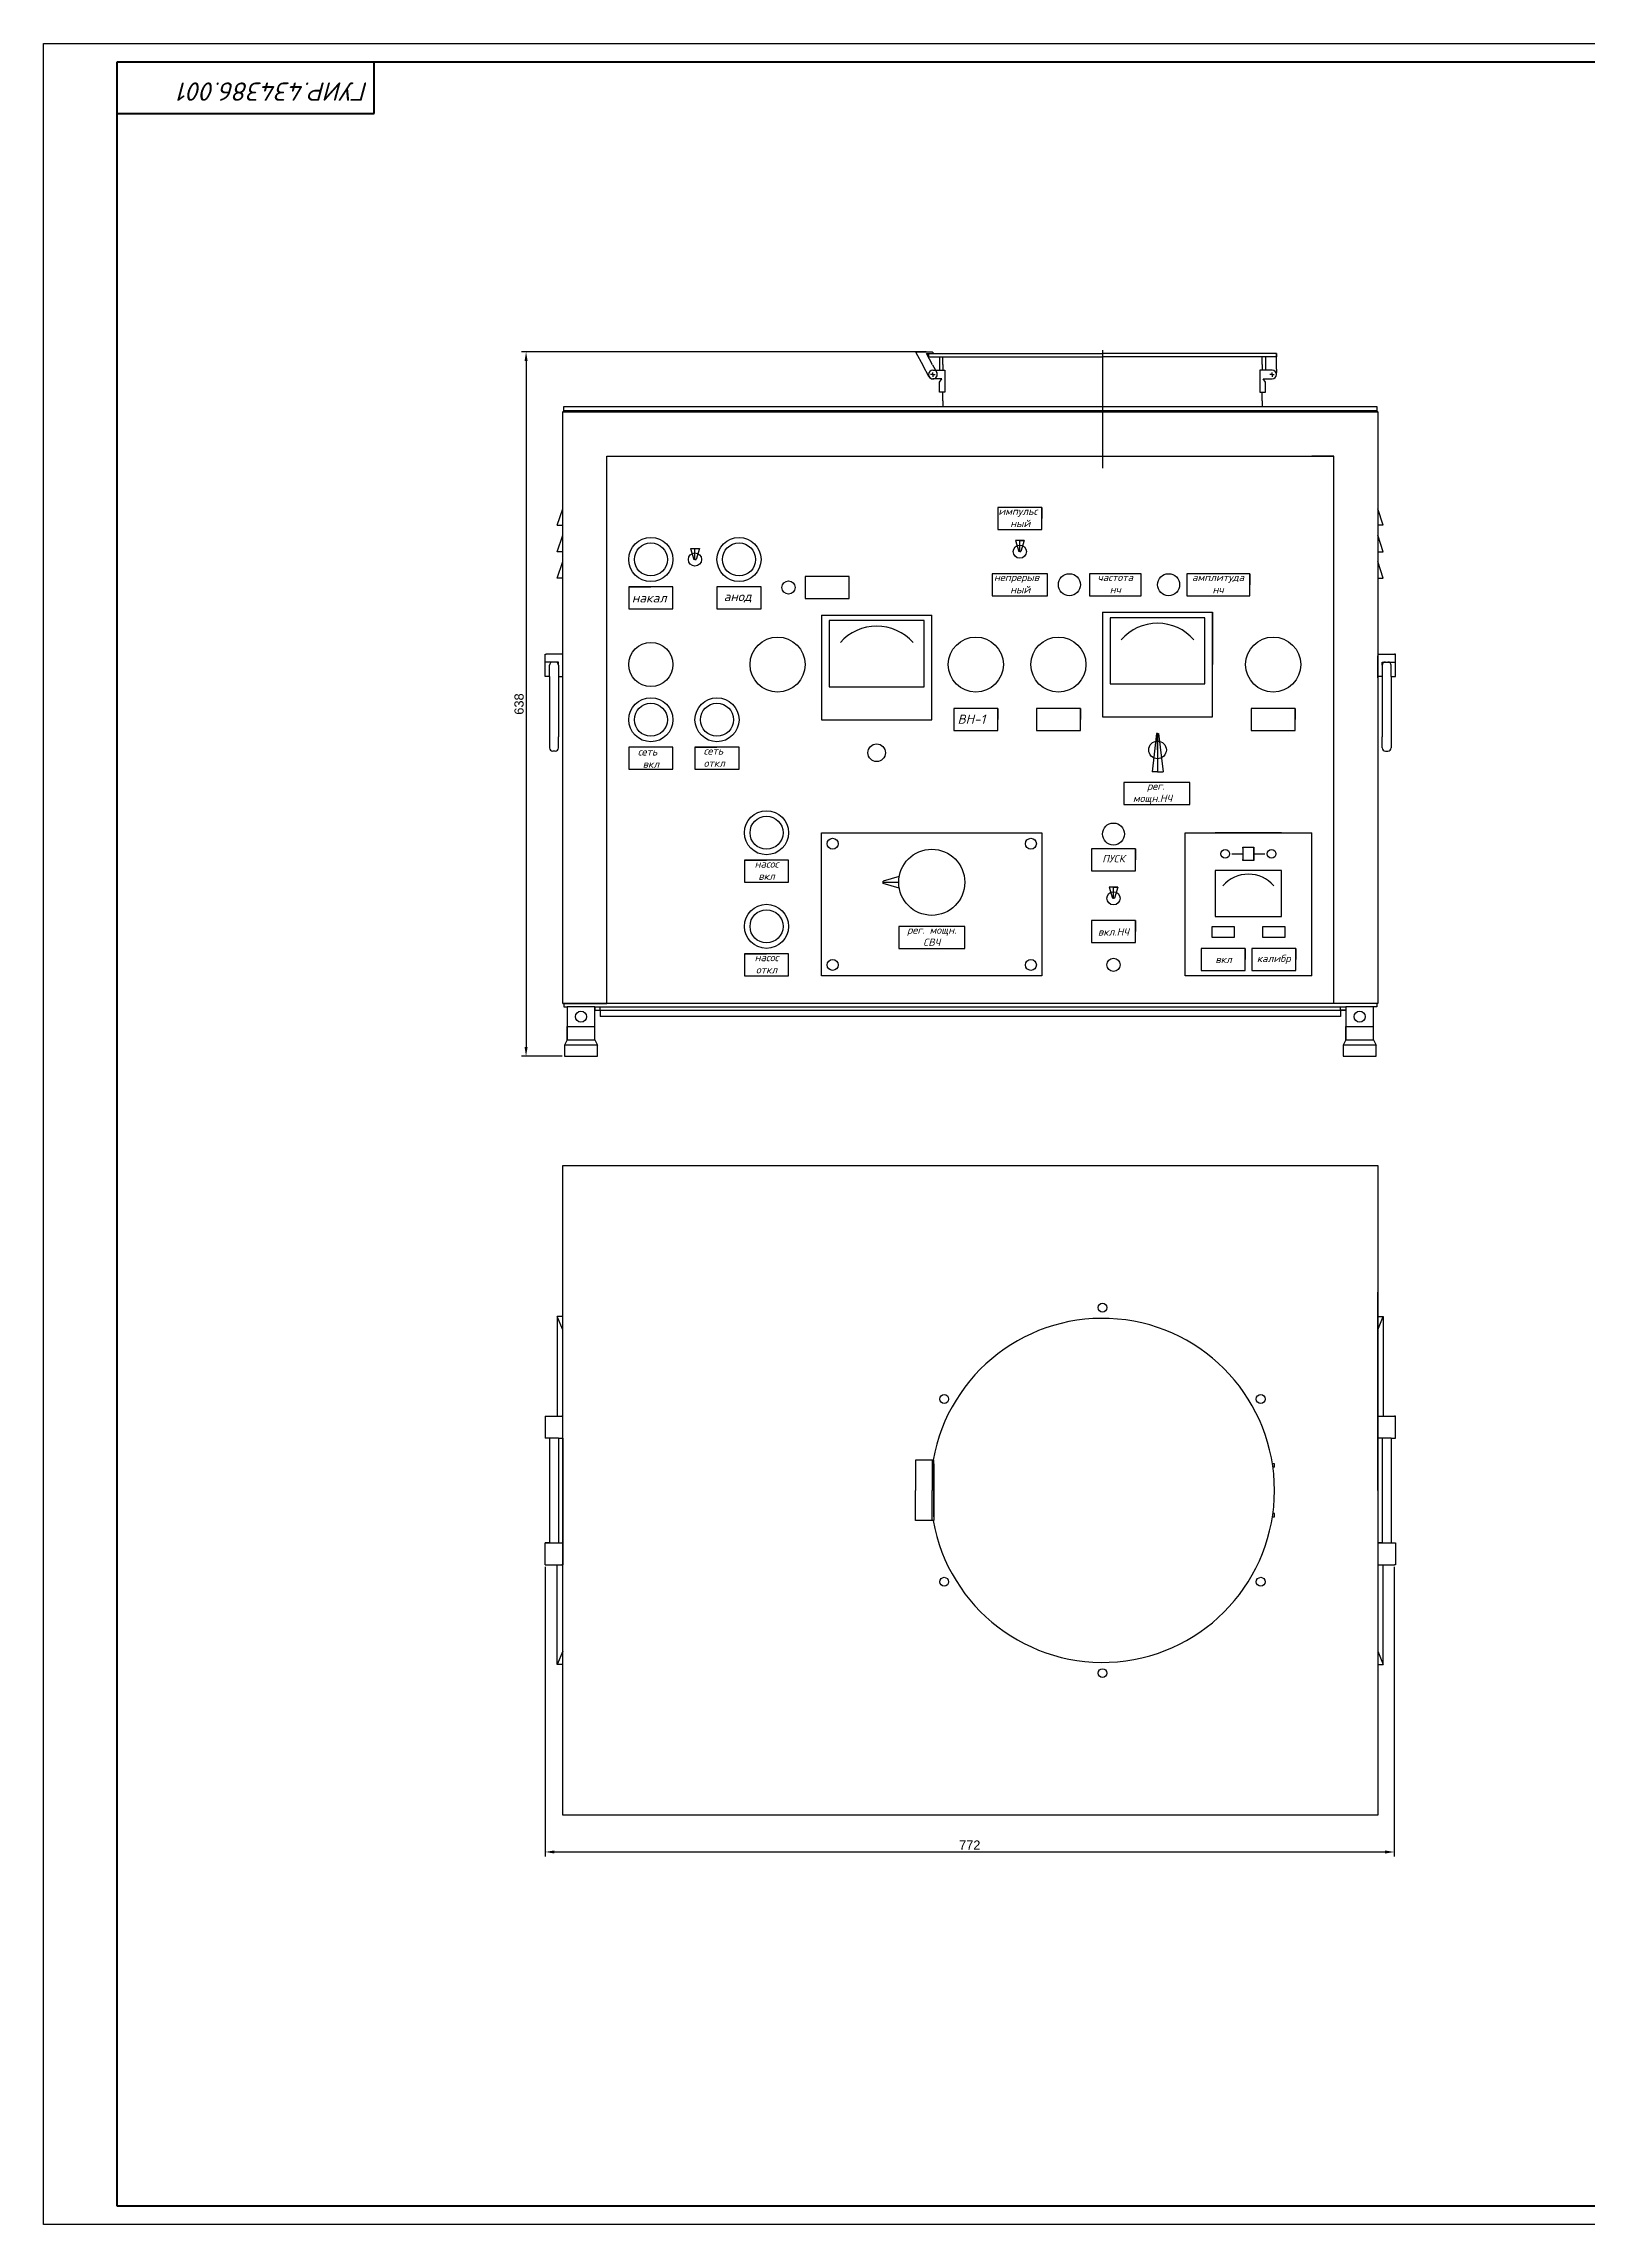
# Model space of a CAD drawing. Header units: millimetres. Extents: x -277308 to -276467, y 163232 to 163826.
# Drawn here: x -277308 to -276888, y 163232 to 163826 of the extents above; entities that cross this region are included whole.
import ezdxf

# ---------------------------------------------------------------- set-up
doc = ezdxf.new("R2010")
doc.units = ezdxf.units.MM
for name, color, linetype in [('Razmer', 3, 'Continuous'), ('РАМКА', 7, 'Continuous'), ('Текст', 3, 'Continuous')]:
    doc.layers.add(name, color=color, linetype=linetype)
doc.styles.add('ADRF1', font='romans', dxfattribs={"oblique": 15})
doc.styles.get("Standard").update_dxf_attribs({"font": 'arial.ttf'})
doc.dimstyles.new('ISO-25', dxfattribs={"dimtxt": 2.5, "dimasz": 2.5, "dimexe": 1.25, "dimexo": 0.625, "dimtad": 1, "dimtxsty": 'Standard', "dimcen": 2.5, "dimadec": 0, "dimazin": 0, "dimtfac": 1, "dimtmove": 0, "dimatfit": 3, "dimfxl": 1, "dimarcsym": 0})

# ---------------------------------------------------------------- blocks, each defined once
blk = doc.blocks.new('*U14')
blk.add_circle((0, 0), 1.2)
blk = doc.blocks.new('*U15')
at = {"color": 0, "linetype": 'ByBlock', "lineweight": -2, "transparency": 16777216}
blk.add_blockref('*U14', (-85440.67, 48919.58), dxfattribs=at)
for p, rotation in [((-85483.77, 48894.69), 59.99999999999999), ((-85397.56, 48894.69), 299.9999999999999), ((-85483.77, 48844.92), 120), ((-85397.56, 48844.92), 240), ((-85440.67, 48820.04), 180)]:
    blk.add_blockref('*U14', p, dxfattribs=dict(at, rotation=rotation))
blk = doc.blocks.new('*D16')
at = {"color": 0, "lineweight": -2, "transparency": 16777216}
for p, q in [((-277067.82, 163741.96), (-277178.05, 163741.96)), ((-277176.8, 163739.46), (-277176.8, 163552.56)), ((-277166.97, 163550.06), (-277178.05, 163550.06))]:
    blk.add_line(p, q, dxfattribs=at)
at = {"color": 0, "transparency": 16777216}
for points in [[(-277177.21, 163739.46), (-277176.38, 163739.46), (-277176.8, 163741.96)], [(-277177.21, 163552.56), (-277176.38, 163552.56), (-277176.8, 163550.06)]]:
    blk.add_solid(points, dxfattribs=at)
at = {"layer": 'Defpoints', "color": 0, "transparency": 16777216}
for p in [(-277067.2, 163741.96), (-277176.8, 163550.06), (-277166.35, 163550.06)]:
    blk.add_point(p, dxfattribs=at)
at = {"color": 0, "transparency": 16777216, "insert": (-277178.7, 163646.01), "char_height": 2.5, "attachment_point": 5, "rotation": 90}
blk.add_mtext('638', dxfattribs=at)
blk = doc.blocks.new('*D17')
at = {"color": 0, "lineweight": -2, "transparency": 16777216}
for p, q in [((-277171.6, 163410.96), (-277171.6, 163332.08)), ((-276940.3, 163410.96), (-276940.3, 163332.08)), ((-277169.1, 163333.33), (-276942.8, 163333.33))]:
    blk.add_line(p, q, dxfattribs=at)
at = {"color": 0, "transparency": 16777216}
for points in [[(-277169.1, 163333.75), (-277169.1, 163332.91), (-277171.6, 163333.33)], [(-276942.8, 163333.75), (-276942.8, 163332.91), (-276940.3, 163333.33)]]:
    blk.add_solid(points, dxfattribs=at)
at = {"layer": 'Defpoints', "color": 0, "transparency": 16777216}
for p in [(-277171.6, 163411.58), (-276940.3, 163411.58), (-276940.3, 163333.33)]:
    blk.add_point(p, dxfattribs=at)
at = {"color": 0, "transparency": 16777216, "insert": (-277055.95, 163335.21), "char_height": 2.5, "attachment_point": 5}
blk.add_mtext('772', dxfattribs=at)

msp = doc.modelspace()

# ---------------------------------------------------------------- linework, layer by layer
for p, q in [((-277019.797, 163742.442), (-277019.797, 163710.29)), ((-277070.694, 163741.956), (-277068.617, 163738.095)), ((-277070.694, 163741.956), (-277066.208, 163741.956)), ((-277067.054, 163735.188), (-277068.617, 163738.095)), ((-277066.077, 163738.439), (-277067.7, 163741.456)), ((-277067.7, 163741.456), (-277065.7, 163741.456)), ((-277067.197, 163740.522), (-277067.197, 163741.456)), ((-277067.197, 163741.456), (-277019.797, 163741.456)), ((-277067.197, 163741.456), (-277067.197, 163741.156)), ((-277067.197, 163741.456), (-277067.197, 163740.556)), ((-277067.197, 163740.556), (-277019.797, 163740.556)), ((-277065.7, 163741.456), (-277066.208, 163741.956)), ((-277066.208, 163741.956), (-277066.208, 163741.956)), ((-277066.077, 163738.439), (-277064.941, 163736.325)), ((-277065.997, 163736.956), (-277062.697, 163736.956)), ((-277065.997, 163735.756), (-277065.997, 163736.356)), ((-277064.197, 163740.556), (-277064.197, 163738.456)), ((-277064.197, 163738.456), (-277064.197, 163736.956)), ((-277064.197, 163736.956), (-277063.297, 163736.956)), ((-277063.297, 163738.456), (-277063.297, 163740.556)), ((-277063.297, 163738.456), (-277063.297, 163736.956)), ((-277062.697, 163736.956), (-277062.697, 163730.956)), ((-276972.397, 163741.456), (-277019.797, 163741.456)), ((-276972.397, 163740.556), (-277019.797, 163740.556)), ((-276973.597, 163736.956), (-276976.897, 163736.956)), ((-276976.897, 163736.956), (-276976.897, 163730.956)), ((-276976.297, 163738.456), (-276976.297, 163740.556)), ((-276976.297, 163738.456), (-276976.297, 163736.956)), ((-276975.397, 163736.956), (-276976.297, 163736.956)), ((-276975.397, 163740.556), (-276975.397, 163738.456)), ((-276975.397, 163738.456), (-276975.397, 163736.956)), ((-276973.597, 163735.756), (-276973.597, 163736.356)), ((-276972.397, 163737.256), (-276972.397, 163741.456)), ((-276972.397, 163741.456), (-276972.397, 163741.156)), ((-276972.397, 163741.456), (-276972.397, 163740.556)), ((-276972.397, 163737.256), (-276972.397, 163736.356)), ((-276972.397, 163735.756), (-276972.397, 163736.356)), ((-277065.997, 163735.756), (-277066.597, 163735.756)), ((-277065.997, 163735.756), (-277065.997, 163735.156)), ((-277065.997, 163735.756), (-277065.397, 163735.756)), ((-277063.597, 163734.556), (-277065.997, 163734.556)), ((-277064.197, 163733.656), (-277063.597, 163734.556)), ((-277064.197, 163730.956), (-277064.197, 163733.656)), ((-277063.297, 163730.956), (-277064.197, 163730.956)), ((-277063.297, 163728.556), (-277063.297, 163730.956)), ((-277062.697, 163730.956), (-277063.297, 163730.956)), ((-276976.897, 163730.956), (-276976.297, 163730.956)), ((-276976.297, 163728.556), (-276976.297, 163730.956)), ((-276976.297, 163730.956), (-276975.397, 163730.956)), ((-276975.997, 163734.556), (-276973.597, 163734.556)), ((-276975.397, 163733.656), (-276975.997, 163734.556)), ((-276975.397, 163730.956), (-276975.397, 163733.656)), ((-276973.597, 163735.756), (-276974.197, 163735.756)), ((-276973.597, 163735.756), (-276973.597, 163735.156)), ((-276973.597, 163735.756), (-276972.997, 163735.756)), ((-277166.797, 163725.556), (-277166.497, 163725.856)), ((-277166.797, 163725.556), (-276944.797, 163725.556)), ((-277166.797, 163564.456), (-277166.797, 163725.556)), ((-277166.797, 163725.556), (-277166.497, 163725.556)), ((-277166.797, 163725.556), (-277055.797, 163725.556)), ((-277166.497, 163725.856), (-277166.497, 163727.056)), ((-277166.497, 163727.056), (-276945.097, 163727.056)), ((-276945.097, 163725.856), (-277166.497, 163725.856)), ((-277063.297, 163728.556), (-277063.297, 163727.056)), ((-277019.797, 163727.056), (-276976.297, 163727.056)), ((-276976.297, 163728.556), (-276976.297, 163727.056)), ((-276945.097, 163727.056), (-276945.097, 163725.856)), ((-276944.797, 163725.556), (-276945.097, 163725.856)), ((-276944.797, 163725.556), (-276945.097, 163725.556)), ((-276944.797, 163725.556), (-276944.797, 163564.456)), ((-276944.797, 163725.556), (-276944.797, 163645.006)), ((-277154.797, 163564.456), (-277154.797, 163713.556)), ((-277154.797, 163713.556), (-276956.797, 163713.556)), ((-277154.797, 163713.556), (-277148.797, 163713.556)), ((-276956.797, 163713.556), (-276962.797, 163713.556)), ((-276956.797, 163564.456), (-276956.797, 163713.556)), ((-277168.297, 163694.69), (-277166.797, 163699.19)), ((-277168.297, 163694.69), (-277166.797, 163694.69)), ((-277048.297, 163699.517), (-277048.297, 163693.517)), ((-277036.297, 163699.517), (-277048.297, 163699.517)), ((-277036.297, 163693.517), (-277036.297, 163699.517)), ((-277036.297, 163699.517), (-277036.297, 163696.517)), ((-276943.297, 163694.69), (-276944.797, 163699.19)), ((-276943.297, 163694.69), (-276944.797, 163694.69)), ((-277168.297, 163687.49), (-277166.797, 163691.99)), ((-277048.297, 163693.517), (-277036.297, 163693.517)), ((-277041.097, 163690.517), (-277043.497, 163690.517)), ((-277043.497, 163690.517), (-277042.597, 163687.517)), ((-277042.297, 163687.517), (-277042.297, 163690.517)), ((-277042.297, 163690.517), (-277041.097, 163690.517)), ((-277041.097, 163690.517), (-277041.997, 163687.517)), ((-276943.297, 163687.49), (-276944.797, 163691.99)), ((-277166.797, 163687.49), (-277168.297, 163687.49)), ((-277168.297, 163680.29), (-277166.797, 163684.79)), ((-277131.997, 163688.396), (-277131.097, 163685.396)), ((-277131.997, 163688.396), (-277129.597, 163688.396)), ((-277130.497, 163685.396), (-277131.097, 163685.396)), ((-277130.797, 163685.396), (-277130.797, 163688.396)), ((-277130.797, 163685.396), (-277130.497, 163685.396)), ((-277129.597, 163688.396), (-277130.497, 163685.396)), ((-277041.997, 163687.517), (-277042.597, 163687.517)), ((-277042.297, 163687.517), (-277041.997, 163687.517)), ((-276944.797, 163687.49), (-276943.297, 163687.49)), ((-276943.297, 163680.29), (-276944.797, 163684.79)), ((-277166.797, 163680.29), (-277168.297, 163680.29)), ((-277148.797, 163677.896), (-277148.797, 163671.896)), ((-277136.797, 163677.896), (-277148.797, 163677.896)), ((-277148.797, 163677.896), (-277142.797, 163677.896)), ((-277136.797, 163671.896), (-277136.797, 163677.896)), ((-277124.797, 163677.896), (-277124.797, 163671.896)), ((-277112.797, 163677.896), (-277124.797, 163677.896)), ((-277112.797, 163671.896), (-277112.797, 163677.896)), ((-277100.797, 163680.737), (-277100.797, 163674.737)), ((-277088.797, 163680.737), (-277100.797, 163680.737)), ((-277100.797, 163680.737), (-277100.797, 163677.737)), ((-277088.797, 163674.737), (-277088.797, 163680.737)), ((-277049.797, 163681.517), (-277049.797, 163675.517)), ((-277034.797, 163681.517), (-277049.797, 163681.517)), ((-277034.797, 163675.517), (-277034.797, 163681.517)), ((-277023.297, 163681.517), (-277023.297, 163675.517)), ((-277009.297, 163681.517), (-277023.297, 163681.517)), ((-277023.297, 163681.517), (-277023.297, 163678.517)), ((-277009.297, 163675.517), (-277009.297, 163681.517)), ((-276996.797, 163681.517), (-276996.797, 163675.517)), ((-276979.613, 163681.517), (-276996.797, 163681.517)), ((-276979.613, 163675.517), (-276979.613, 163681.517)), ((-276979.613, 163681.517), (-276979.613, 163678.517)), ((-276944.797, 163680.29), (-276943.297, 163680.29)), ((-277148.797, 163671.896), (-277136.797, 163671.896)), ((-277124.797, 163671.896), (-277112.797, 163671.896)), ((-277100.797, 163674.737), (-277088.797, 163674.737)), ((-277049.797, 163675.517), (-277034.797, 163675.517)), ((-277023.297, 163675.517), (-277009.297, 163675.517)), ((-277019.797, 163671.017), (-276989.797, 163671.017)), ((-277019.797, 163671.017), (-277019.797, 163642.517)), ((-277019.797, 163671.017), (-276989.797, 163671.017)), ((-277019.797, 163671.017), (-277019.797, 163642.517)), ((-276996.797, 163675.517), (-276979.613, 163675.517)), ((-276989.797, 163642.517), (-276989.797, 163671.017)), ((-276989.797, 163642.517), (-276989.797, 163671.017)), ((-276989.797, 163671.017), (-276989.797, 163656.767)), ((-277096.297, 163670.237), (-277066.297, 163670.237)), ((-277096.297, 163670.237), (-277096.297, 163641.737)), ((-277068.397, 163668.737), (-277094.197, 163668.737)), ((-277094.197, 163668.737), (-277094.197, 163650.737)), ((-277068.397, 163650.737), (-277068.397, 163668.737)), ((-277066.297, 163641.737), (-277066.297, 163670.237)), ((-276991.897, 163669.517), (-277017.697, 163669.517)), ((-277017.697, 163669.517), (-277017.697, 163651.517)), ((-276991.897, 163669.517), (-277017.697, 163669.517)), ((-277017.697, 163669.517), (-277017.697, 163651.517)), ((-276991.897, 163651.517), (-276991.897, 163669.517)), ((-276991.897, 163651.517), (-276991.897, 163669.517)), ((-277171.597, 163653.555), (-277171.597, 163659.555)), ((-277171.597, 163659.555), (-277171.297, 163659.555)), ((-277166.797, 163659.555), (-277171.297, 163659.555)), ((-277166.797, 163659.555), (-277169.197, 163659.555)), ((-276944.797, 163659.555), (-276940.297, 163659.555)), ((-276944.797, 163659.555), (-276942.397, 163659.555)), ((-276944.797, 163653.15), (-276944.797, 163659.15)), ((-276944.797, 163659.15), (-276944.797, 163644.9)), ((-276939.997, 163659.555), (-276940.297, 163659.555)), ((-276939.997, 163653.555), (-276939.997, 163659.555)), ((-277167.997, 163657.455), (-277171.597, 163657.455)), ((-277170.397, 163653.555), (-277171.597, 163653.555)), ((-277170.397, 163653.555), (-277171.297, 163653.555)), ((-277170.397, 163653.555), (-277170.397, 163656.555)), ((-277170.397, 163653.555), (-277170.397, 163637.055)), ((-277168.897, 163657.455), (-277169.497, 163657.455)), ((-277167.997, 163656.555), (-277167.997, 163657.455)), ((-277167.997, 163656.555), (-277167.997, 163653.555)), ((-277167.997, 163653.555), (-277166.797, 163653.555)), ((-277167.997, 163653.555), (-277167.997, 163637.055)), ((-276943.597, 163653.555), (-276944.797, 163653.555)), ((-276943.597, 163656.555), (-276943.597, 163657.455)), ((-276943.597, 163657.455), (-276939.997, 163657.455)), ((-276943.597, 163656.555), (-276943.597, 163653.555)), ((-276943.597, 163653.555), (-276943.597, 163637.055)), ((-276942.697, 163657.455), (-276942.097, 163657.455)), ((-276941.197, 163653.555), (-276941.197, 163656.555)), ((-276941.197, 163653.555), (-276940.297, 163653.555)), ((-276941.197, 163653.555), (-276939.997, 163653.555)), ((-276941.197, 163653.555), (-276941.197, 163637.055)), ((-277094.197, 163650.737), (-277068.397, 163650.737)), ((-277017.697, 163651.517), (-276991.897, 163651.517)), ((-277017.697, 163651.517), (-276991.897, 163651.517)), ((-277096.297, 163641.737), (-277066.297, 163641.737)), ((-277096.297, 163641.737), (-277081.297, 163641.737)), ((-277060.297, 163644.767), (-277060.297, 163638.767)), ((-277048.297, 163644.767), (-277060.297, 163644.767)), ((-277048.297, 163638.767), (-277048.297, 163644.767)), ((-277048.297, 163644.767), (-277048.297, 163641.767)), ((-277037.797, 163644.767), (-277037.797, 163638.767)), ((-277025.797, 163644.767), (-277037.797, 163644.767)), ((-277025.797, 163638.767), (-277025.797, 163644.767)), ((-277025.797, 163644.767), (-277025.797, 163641.767)), ((-277019.797, 163642.517), (-276989.797, 163642.517)), ((-277019.797, 163642.517), (-276989.797, 163642.517)), ((-277019.797, 163642.517), (-277004.797, 163642.517)), ((-276979.297, 163644.767), (-276979.297, 163638.767)), ((-276967.297, 163644.767), (-276979.297, 163644.767)), ((-276967.297, 163638.767), (-276967.297, 163644.767)), ((-276967.297, 163644.767), (-276967.297, 163641.767)), ((-277170.397, 163637.055), (-277170.397, 163634.055)), ((-277167.997, 163634.055), (-277167.997, 163637.055)), ((-277060.297, 163638.767), (-277048.297, 163638.767)), ((-277037.797, 163638.767), (-277025.797, 163638.767)), ((-277005.097, 163638.017), (-277006.297, 163627.517)), ((-277004.797, 163638.017), (-277005.097, 163638.017)), ((-277004.797, 163633.517), (-277004.797, 163638.017)), ((-277004.797, 163638.017), (-277004.797, 163629.017)), ((-277004.797, 163638.017), (-277004.497, 163638.017)), ((-277004.497, 163638.017), (-277003.297, 163627.517)), ((-276979.297, 163638.767), (-276967.297, 163638.767)), ((-276944.797, 163636.65), (-276944.797, 163630.65)), ((-276943.597, 163634.055), (-276943.597, 163637.055)), ((-276941.197, 163637.055), (-276941.197, 163634.055)), ((-277168.897, 163633.155), (-277169.497, 163633.155)), ((-277148.797, 163634.237), (-277148.797, 163628.237)), ((-277136.797, 163634.237), (-277148.797, 163634.237)), ((-277136.797, 163628.237), (-277136.797, 163634.237)), ((-277130.797, 163634.237), (-277130.797, 163628.237)), ((-277118.797, 163634.237), (-277130.797, 163634.237)), ((-277130.797, 163634.237), (-277124.797, 163634.237)), ((-277118.797, 163628.237), (-277118.797, 163634.237)), ((-277004.797, 163635.017), (-277004.797, 163633.517)), ((-276942.697, 163633.155), (-276942.097, 163633.155)), ((-277148.797, 163628.237), (-277136.797, 163628.237)), ((-277130.797, 163628.237), (-277118.797, 163628.237)), ((-277013.969, 163624.661), (-277013.969, 163618.661)), ((-276995.969, 163624.661), (-277013.969, 163624.661)), ((-277004.797, 163627.517), (-277006.297, 163627.517)), ((-277004.797, 163629.017), (-277004.797, 163627.517)), ((-277004.797, 163627.517), (-277003.297, 163627.517)), ((-276995.969, 163618.661), (-276995.969, 163624.661)), ((-277013.969, 163618.661), (-276995.969, 163618.661)), ((-277096.297, 163610.956), (-277036.297, 163610.956)), ((-277096.297, 163571.956), (-277096.297, 163610.956)), ((-277036.297, 163610.956), (-277036.297, 163571.956)), ((-277022.799, 163606.584), (-277022.799, 163600.584)), ((-277010.799, 163606.584), (-277022.799, 163606.584)), ((-277010.799, 163600.584), (-277010.799, 163606.584)), ((-277010.799, 163606.584), (-277010.799, 163603.584)), ((-276997.297, 163571.956), (-276997.297, 163610.956)), ((-276997.297, 163610.956), (-276962.797, 163610.956)), ((-276997.297, 163610.956), (-276980.047, 163610.956)), ((-276971.017, 163610.956), (-276989.077, 163610.956)), ((-276989.077, 163610.956), (-276980.047, 163610.956)), ((-276981.562, 163606.708), (-276981.562, 163607.008)), ((-276981.562, 163607.008), (-276978.562, 163607.008)), ((-276981.562, 163606.708), (-276981.562, 163605.208)), ((-276980.047, 163610.956), (-276980.047, 163610.956)), ((-276978.562, 163607.008), (-276978.562, 163606.708)), ((-276978.562, 163605.208), (-276978.562, 163606.708)), ((-276978.562, 163606.708), (-276978.562, 163603.708)), ((-276962.797, 163571.956), (-276962.797, 163610.956)), ((-277117.297, 163603.456), (-277117.297, 163597.456)), ((-277105.297, 163603.456), (-277117.297, 163603.456)), ((-277117.297, 163603.456), (-277111.297, 163603.456)), ((-277105.297, 163597.456), (-277105.297, 163603.456)), ((-277022.799, 163600.584), (-277010.799, 163600.584)), ((-276989.077, 163600.708), (-276989.077, 163588.108)), ((-276971.017, 163600.708), (-276989.077, 163600.708)), ((-276989.077, 163600.708), (-276989.077, 163588.108)), ((-276984.562, 163605.208), (-276981.562, 163605.208)), ((-276981.562, 163605.208), (-276981.562, 163603.708)), ((-276981.562, 163603.408), (-276981.562, 163603.708)), ((-276978.562, 163603.408), (-276981.562, 163603.408)), ((-276978.562, 163603.708), (-276978.562, 163605.208)), ((-276978.562, 163605.208), (-276975.562, 163605.208)), ((-276978.562, 163603.708), (-276978.562, 163603.408)), ((-276971.017, 163588.108), (-276971.017, 163600.708)), ((-276971.017, 163588.108), (-276971.017, 163600.708)), ((-277117.297, 163597.456), (-277105.297, 163597.456)), ((-277075.154, 163599.06), (-277079.497, 163597.756)), ((-277079.497, 163597.156), (-277079.497, 163597.756)), ((-277079.497, 163597.456), (-277079.497, 163597.156)), ((-277079.497, 163597.456), (-277075.297, 163597.456)), ((-277075.154, 163595.853), (-277079.497, 163597.156)), ((-277015.597, 163596.089), (-277017.997, 163596.089)), ((-277017.997, 163596.089), (-277017.097, 163593.089)), ((-277016.797, 163593.089), (-277016.797, 163596.089)), ((-277016.797, 163596.089), (-277015.597, 163596.089)), ((-277015.597, 163596.089), (-277016.497, 163593.089)), ((-277016.497, 163593.089), (-277017.097, 163593.089)), ((-277016.797, 163593.089), (-277016.497, 163593.089)), ((-276989.077, 163588.108), (-276971.017, 163588.108)), ((-276989.077, 163588.108), (-276971.017, 163588.108)), ((-277075.297, 163585.456), (-277075.297, 163579.456)), ((-277057.297, 163585.456), (-277075.297, 163585.456)), ((-277057.297, 163579.456), (-277057.297, 163585.456)), ((-277022.797, 163587.089), (-277022.797, 163581.089)), ((-277010.797, 163587.089), (-277022.797, 163587.089)), ((-277010.797, 163581.089), (-277010.797, 163587.089)), ((-277010.797, 163587.089), (-277010.797, 163584.089)), ((-276989.947, 163585.456), (-276983.947, 163585.456)), ((-276989.947, 163582.456), (-276989.947, 163585.456)), ((-276983.947, 163582.456), (-276989.947, 163582.456)), ((-276983.947, 163585.456), (-276983.947, 163582.456)), ((-276976.147, 163585.456), (-276970.147, 163585.456)), ((-276976.147, 163582.456), (-276976.147, 163585.456)), ((-276970.147, 163582.456), (-276976.147, 163582.456)), ((-276970.147, 163585.456), (-276970.147, 163582.456)), ((-277117.297, 163577.956), (-277117.297, 163571.956)), ((-277105.297, 163577.956), (-277117.297, 163577.956)), ((-277117.297, 163577.956), (-277111.297, 163577.956)), ((-277105.297, 163571.956), (-277105.297, 163577.956)), ((-277075.297, 163579.456), (-277057.297, 163579.456)), ((-277022.797, 163581.089), (-277010.797, 163581.089)), ((-276992.948, 163579.456), (-276992.948, 163573.456)), ((-276980.948, 163579.456), (-276992.948, 163579.456)), ((-276980.948, 163573.456), (-276980.948, 163579.456)), ((-276980.948, 163579.456), (-276980.948, 163576.456)), ((-276979.147, 163579.456), (-276979.147, 163573.456)), ((-276967.147, 163579.456), (-276979.147, 163579.456)), ((-276967.147, 163573.456), (-276967.147, 163579.456)), ((-276967.147, 163579.456), (-276967.147, 163576.456)), ((-277117.297, 163571.956), (-277105.297, 163571.956)), ((-277036.297, 163571.956), (-277096.297, 163571.956)), ((-276962.797, 163571.956), (-276997.297, 163571.956)), ((-276992.948, 163573.456), (-276980.948, 163573.456)), ((-276979.147, 163573.456), (-276967.147, 163573.456)), ((-276944.797, 163564.456), (-277166.797, 163564.456)), ((-277166.797, 163564.456), (-277166.497, 163564.456)), ((-277166.797, 163564.456), (-277154.797, 163564.456)), ((-277166.497, 163564.456), (-277166.497, 163563.556)), ((-276956.797, 163564.456), (-276961.297, 163564.456)), ((-276944.797, 163564.456), (-276956.797, 163564.456)), ((-276944.797, 163564.456), (-276945.097, 163564.456)), ((-276945.097, 163564.456), (-276945.097, 163563.556)), ((-277166.497, 163563.556), (-277165.597, 163563.556)), ((-277165.597, 163563.556), (-277165.597, 163554.556)), ((-277158.097, 163563.556), (-277165.597, 163563.556)), ((-277165.597, 163554.556), (-277165.597, 163558.156)), ((-277165.597, 163558.156), (-277158.097, 163558.156)), ((-277158.097, 163554.556), (-277158.097, 163563.556)), ((-277158.097, 163563.556), (-276953.497, 163563.556)), ((-277158.097, 163563.556), (-277158.097, 163562.656)), ((-277158.097, 163562.656), (-276953.497, 163562.656)), ((-277158.097, 163562.656), (-277156.597, 163562.656)), ((-277156.597, 163562.656), (-277156.597, 163563.556)), ((-277156.597, 163562.656), (-277156.597, 163560.856)), ((-276954.997, 163560.856), (-277156.597, 163560.856)), ((-276954.997, 163562.656), (-276954.997, 163563.556)), ((-276953.497, 163562.656), (-276954.997, 163562.656)), ((-276954.997, 163562.656), (-276954.997, 163560.856)), ((-276953.497, 163563.556), (-276953.497, 163554.556)), ((-276945.997, 163563.556), (-276953.497, 163563.556)), ((-276953.497, 163554.556), (-276953.497, 163558.156)), ((-276953.497, 163558.156), (-276945.997, 163558.156)), ((-276945.997, 163554.556), (-276945.997, 163563.556)), ((-276945.097, 163563.556), (-276945.997, 163563.556)), ((-277165.597, 163554.556), (-277166.347, 163553.056)), ((-277157.347, 163553.056), (-277166.347, 163553.056)), ((-277166.347, 163553.056), (-277166.347, 163550.056)), ((-277165.597, 163554.556), (-277158.097, 163554.556)), ((-277165.597, 163554.556), (-277161.847, 163554.556)), ((-277158.097, 163554.556), (-277157.347, 163553.056)), ((-277157.347, 163550.056), (-277157.347, 163553.056)), ((-276953.497, 163554.556), (-276954.247, 163553.056)), ((-276945.247, 163553.056), (-276954.247, 163553.056)), ((-276954.247, 163553.056), (-276954.247, 163550.056)), ((-276953.497, 163554.556), (-276945.997, 163554.556)), ((-276953.497, 163554.556), (-276949.747, 163554.556)), ((-276945.997, 163554.556), (-276945.247, 163553.056)), ((-276945.247, 163550.056), (-276945.247, 163553.056)), ((-277166.347, 163550.056), (-277157.347, 163550.056)), ((-276954.247, 163550.056), (-276945.247, 163550.056)), ((-277166.797, 163520.33), (-276944.797, 163520.33)), ((-277166.797, 163343.33), (-277166.797, 163520.33)), ((-276944.797, 163520.33), (-276944.797, 163479.23)), ((-276944.797, 163449.83), (-276944.797, 163485.83)), ((-277166.797, 163479.23), (-277168.297, 163479.23)), ((-277168.297, 163479.23), (-277168.297, 163452.08)), ((-277166.797, 163475.588), (-277168.297, 163479.23)), ((-276944.797, 163479.23), (-276944.797, 163384.43)), ((-276944.797, 163479.23), (-276943.297, 163479.23)), ((-276944.797, 163479.23), (-276944.797, 163475.588)), ((-276944.797, 163475.588), (-276943.297, 163479.23)), ((-276943.297, 163479.23), (-276943.297, 163452.08)), ((-277171.597, 163452.08), (-277167.097, 163452.08)), ((-277171.597, 163452.08), (-277169.197, 163452.08)), ((-277171.597, 163452.08), (-277171.597, 163446.08)), ((-277166.797, 163452.08), (-277167.097, 163452.08)), ((-277166.797, 163446.08), (-277166.797, 163452.08)), ((-276944.797, 163452.08), (-276940.297, 163452.08)), ((-276944.797, 163452.08), (-276942.397, 163452.08)), ((-276939.997, 163452.08), (-276940.297, 163452.08)), ((-276939.997, 163446.08), (-276939.997, 163452.08)), ((-277170.397, 163446.08), (-277171.597, 163446.08)), ((-277170.397, 163446.08), (-277170.397, 163417.58)), ((-277167.997, 163446.08), (-277170.397, 163446.08)), ((-277167.997, 163446.08), (-277167.097, 163446.08)), ((-277167.997, 163446.08), (-277166.797, 163446.08)), ((-277167.997, 163446.08), (-277167.997, 163417.58)), ((-277166.797, 163446.08), (-277166.797, 163417.58)), ((-276944.797, 163431.83), (-276944.797, 163449.83)), ((-276943.597, 163446.08), (-276944.797, 163446.08)), ((-276944.797, 163446.08), (-276944.797, 163431.83)), ((-276943.597, 163446.08), (-276943.597, 163417.58)), ((-276941.197, 163446.08), (-276943.597, 163446.08)), ((-276941.197, 163446.08), (-276940.297, 163446.08)), ((-276941.197, 163446.08), (-276939.997, 163446.08)), ((-276941.197, 163446.08), (-276941.197, 163417.58)), ((-277065.7, 163440.03), (-277070.694, 163440.03)), ((-277070.694, 163440.03), (-277070.694, 163431.83)), ((-277066.208, 163440.03), (-277066.208, 163431.83)), ((-277065.7, 163431.83), (-277065.7, 163440.03)), ((-277065.7, 163439.03), (-277065.7, 163431.83)), ((-276972.948, 163439.03), (-276973.504, 163439.03)), ((-276972.948, 163438.13), (-276973.373, 163438.13)), ((-276972.948, 163438.13), (-276972.948, 163439.03)), ((-277070.694, 163423.63), (-277070.694, 163431.83)), ((-277066.208, 163423.63), (-277066.208, 163431.83)), ((-277065.7, 163424.63), (-277065.7, 163431.83)), ((-277065.7, 163431.83), (-277065.7, 163423.63)), ((-277065.7, 163423.63), (-277070.694, 163423.63)), ((-276973.504, 163424.63), (-276972.948, 163424.63)), ((-276972.948, 163425.53), (-276973.373, 163425.53)), ((-276972.948, 163424.63), (-276972.948, 163425.53)), ((-277170.397, 163417.58), (-277171.597, 163417.58)), ((-277171.597, 163417.58), (-277169.197, 163417.58)), ((-277171.597, 163411.58), (-277171.597, 163417.58)), ((-277170.397, 163417.58), (-277167.997, 163417.58)), ((-277167.997, 163417.58), (-277167.097, 163417.58)), ((-277167.997, 163417.58), (-277166.797, 163417.58)), ((-277166.797, 163417.58), (-277166.797, 163411.58)), ((-276943.597, 163417.58), (-276944.797, 163417.58)), ((-276944.797, 163417.58), (-276942.397, 163417.58)), ((-276943.597, 163417.58), (-276941.197, 163417.58)), ((-276941.197, 163417.58), (-276940.297, 163417.58)), ((-276941.197, 163417.58), (-276939.997, 163417.58)), ((-276939.997, 163417.58), (-276939.997, 163411.58)), ((-277171.597, 163411.58), (-277167.097, 163411.58)), ((-277168.297, 163384.43), (-277168.297, 163411.58)), ((-277166.797, 163411.58), (-277167.097, 163411.58)), ((-276944.797, 163411.58), (-276940.297, 163411.58)), ((-276943.297, 163384.43), (-276943.297, 163411.58)), ((-276939.997, 163411.58), (-276940.297, 163411.58)), ((-277166.797, 163388.072), (-277168.297, 163384.43)), ((-276944.797, 163388.072), (-276943.297, 163384.43)), ((-277166.797, 163384.43), (-277168.297, 163384.43)), ((-276944.797, 163384.43), (-276944.797, 163343.33)), ((-276944.797, 163384.43), (-276943.297, 163384.43)), ((-276944.797, 163343.33), (-277166.797, 163343.33))]:
    msp.add_line(p, q)
for centre, radius in [((-277142.797, 163685.396), 6), ((-277142.797, 163685.396), 4.5), ((-277118.797, 163685.396), 6), ((-277118.797, 163685.396), 4.5), ((-277042.297, 163687.517), 1.8), ((-277130.797, 163685.396), 1.8), ((-277130.797, 163685.396), 1.8), ((-277105.297, 163677.737), 1.8), ((-277028.797, 163678.517), 3), ((-277001.797, 163678.517), 3), ((-277142.797, 163656.767), 6), ((-277108.297, 163656.767), 7.5), ((-277054.297, 163656.767), 7.5), ((-277031.797, 163656.767), 7.5), ((-276973.297, 163656.767), 7.5), ((-277142.797, 163641.737), 6), ((-277124.797, 163641.737), 6), ((-277142.797, 163641.737), 4.5), ((-277124.797, 163641.737), 4.5), ((-277081.297, 163632.737), 2.4), ((-277004.797, 163633.517), 2.4), ((-277111.297, 163610.956), 6), ((-277111.297, 163610.956), 4.5), ((-277016.797, 163610.598), 3), ((-277093.297, 163607.956), 1.5), ((-277066.297, 163597.456), 9), ((-277039.297, 163607.956), 1.5), ((-276986.362, 163605.208), 1.2), ((-276973.732, 163605.208), 1.2), ((-277016.797, 163593.089), 1.8), ((-277111.297, 163585.456), 6), ((-277111.297, 163585.456), 4.5), ((-277093.297, 163574.956), 1.5), ((-277039.297, 163574.956), 1.5), ((-277016.797, 163574.956), 1.8), ((-277161.847, 163560.856), 1.5), ((-276949.747, 163560.856), 1.5)]:
    msp.add_circle(centre, radius)
for centre, radius, start, end in [((-277065.997, 163735.756), 1.2, 90, 270), ((-277065.997, 163735.756), 1.2, 208.267668, 28.267668), ((-276973.597, 163735.756), 1.2, 270, 90), ((-277081.297, 163654.097), 13.14, 41.11209, 138.88791), ((-277004.797, 163654.877), 13.14, 41.11209, 138.88791), ((-277004.797, 163654.877), 13.14, 41.11209, 138.88791), ((-277169.497, 163656.555), 0.9, 90, 180), ((-277168.897, 163656.555), 0.9, 0, 90), ((-276942.697, 163656.555), 0.9, 90, 180), ((-276942.097, 163656.555), 0.9, 0, 90), ((-277169.497, 163634.055), 0.9, 180, 270), ((-277168.897, 163634.055), 0.9, 270, 0), ((-276942.697, 163634.055), 0.9, 180, 270), ((-276942.097, 163634.055), 0.9, 270, 0), ((-276980.047, 163590.46), 9.198, 41.11209, 138.88791), ((-276980.047, 163590.46), 9.198, 41.11209, 138.88791), ((-277019.797, 163431.83), 46.85, 190.080217, 169.919783)]:
    msp.add_arc(centre, radius, start, end)
at = {"layer": 'Razmer', "color": 7}
for p, q in [((-277308.213, 163231.896), (-277308.213, 163825.896)), ((-277308.213, 163825.896), (-276467.213, 163825.896)), ((-277288.213, 163231.896), (-277308.213, 163231.896)), ((-276467.213, 163231.896), (-277288.213, 163231.896))]:
    msp.add_line(p, q, dxfattribs=at)
at = {"layer": 'РАМКА', "color": 7, "lineweight": 60}
for p, q in [((-277288.213, 163820.896), (-276472.213, 163820.896)), ((-277288.213, 163236.896), (-277288.213, 163820.896)), ((-277218.213, 163806.896), (-277218.213, 163820.896)), ((-277288.213, 163806.896), (-277218.213, 163806.896)), ((-276472.213, 163236.896), (-277288.213, 163236.896))]:
    msp.add_line(p, q, dxfattribs=at)

# ---------------------------------------------------------------- block references
msp.add_blockref('*U15', (-191579.131, 114562.021))

# ---------------------------------------------------------------- texts
at = {"style": 'ADRF1'}
for s, width, insert, char_height, attachment_point in [('\\pi0.14878;импульс\\P\\pi3.38095;ный', 12, (-277048.297, 163699.517), 2, 1), ('\\pi-1.04762;непрерыв\\P\\pi3.38095;ный', 12, (-277048.297, 163681.517), 2, 1), ('частота нч', 12, (-277016.297, 163681.517), 2, 2), ('амплитуда \\Pнч', 12, (-276988.297, 163681.517), 2, 2), ('\\pi0.82143;накал', 12, (-277148.797, 163676.172), 2.5, 1), ('\\pi1.75046;анод', 12, (-277124.722, 163676.547), 2.5, 1), ('\\pi1.08173;ВН-1', 12, (-277060.347, 163643.131), 2.5, 1), ('\\pi2.36227;сеть \\P\\pi3.7177;вкл', 12, (-277148.749, 163633.986), 2, 1), ('\\pi2.36227;сеть \\Pоткл', 12, (-277130.797, 163634.237), 2, 1), ('\\pi6.23126;рег. \\P\\pi2.39872;мощн.НЧ', 18, (-277013.904, 163624.661), 2, 1), ('насос\\Pвкл', 12, (-277111.297, 163603.456), 2, 2), ('ПУСК', 18, (-277016.797, 163604.898), 2, 2), ('рег. мощн.\\PСВЧ', 18, (-277066.297, 163585.456), 2, 2), ('вкл.НЧ', 12, (-277016.797, 163584.942), 2, 2), ('насос \\Pоткл', 12, (-277111.297, 163577.956), 2, 2), ('вкл', 12, (-276986.814, 163577.453), 2, 2), ('калибр', 12, (-276973.147, 163577.72), 2, 2)]:
    msp.add_mtext_dynamic_manual_height_columns(s, width=width, gutter_width=12.5, heights=[0], dxfattribs=dict(at, insert=insert, char_height=char_height, attachment_point=attachment_point))
at = {"layer": 'Текст', "color": 7, "style": 'ADRF1', "oblique": 15}
msp.add_text('ГУИР.434386.001', height=5, rotation=180, dxfattribs=at).set_placement((-277219.672, 163815.333))

# ---------------------------------------------------------------- dimensions: what is measured, and where the dimension line sits
dim = msp.add_linear_dim(base=(-277176.797, 163550.056), p1=(-277067.197, 163741.956), p2=(-277166.347, 163550.056), angle=90, text='638', dimstyle='ISO-25')
dim.commit()
dim.dimension.update_dxf_attribs({"geometry": '*D16', "text_midpoint": (-277178.7, 163646.006)})
dim = msp.add_linear_dim(base=(-276940.297, 163333.33), p1=(-277171.597, 163411.58), p2=(-276940.297, 163411.58), text='772', dimstyle='ISO-25')
dim.commit()
dim.dimension.update_dxf_attribs({"geometry": '*D17', "text_midpoint": (-277055.947, 163335.21)})

doc.saveas('drawing.dxf')
